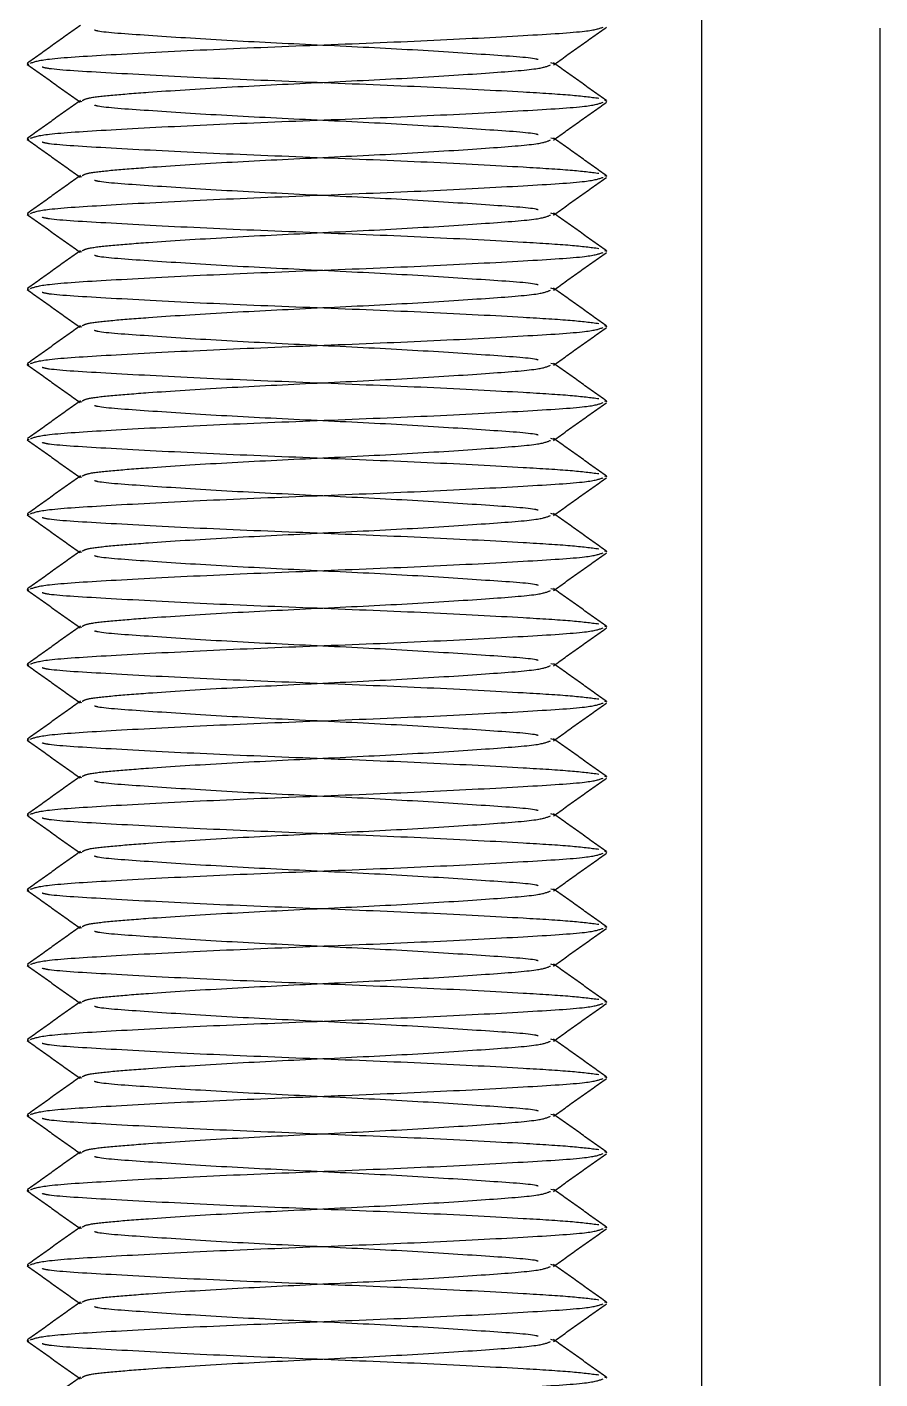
# Model space of a CAD drawing. Header units: metres. Extents: x 0 to 63075, y 0 to 44550.
# Drawn here: x 14620.16 to 14642.89, y 24771.81 to 24807.82 of the extents above; entities that cross this region are included whole.
import ezdxf

# ---------------------------------------------------------------- set-up
doc = ezdxf.new("R2010")
doc.units = ezdxf.units.M
doc.header["$LTSCALE"] = 75
doc.linetypes.add('HIDDEN2', pattern=[4.7625, 3.175, -1.5875])
for name, color, linetype in [('SDM', 7, 'Continuous'), ('SL4', 4, 'Continuous'), ('ST1', 7, 'HIDDEN2')]:
    doc.layers.add(name, color=color, linetype=linetype)

# ---------------------------------------------------------------- blocks, each defined once
blk = doc.blocks.new('A$Ca53c419a')
at = {"layer": 'SL4'}
for p, q in [((378.194, 172.892), (86.437, 172.892)), ((378.019, 168.135), (91.194, 168.135))]:
    blk.add_line(p, q, dxfattribs=at)
at = {"layer": 'ST1'}
for p, q in [((343.056, 190.806), (343.069, 190.862)), ((345.056, 190.806), (345.069, 190.862)), ((347.056, 190.806), (347.069, 190.862)), ((349.056, 190.806), (349.069, 190.862)), ((351.056, 190.806), (351.069, 190.862)), ((353.056, 190.806), (353.069, 190.862)), ((355.056, 190.806), (355.069, 190.862)), ((357.056, 190.806), (357.069, 190.862)), ((359.056, 190.806), (359.069, 190.862)), ((361.056, 190.806), (361.069, 190.862)), ((363.056, 190.806), (363.069, 190.862)), ((365.056, 190.806), (365.069, 190.862)), ((367.056, 190.806), (367.069, 190.862)), ((369.056, 190.806), (369.069, 190.862)), ((371.056, 190.806), (371.069, 190.862)), ((373.056, 190.806), (373.069, 190.862)), ((375.056, 190.806), (375.069, 190.862)), ((377.056, 190.806), (377.069, 190.862)), ((342.055, 189.403), (342.069, 189.456)), ((344.055, 189.403), (344.069, 189.456)), ((346.055, 189.403), (346.069, 189.456)), ((348.055, 189.403), (348.069, 189.456)), ((350.055, 189.403), (350.069, 189.456)), ((352.055, 189.403), (352.069, 189.456)), ((354.055, 189.403), (354.069, 189.456)), ((356.055, 189.403), (356.069, 189.456)), ((358.055, 189.403), (358.069, 189.456)), ((360.055, 189.403), (360.069, 189.456)), ((362.055, 189.403), (362.069, 189.456)), ((364.055, 189.403), (364.069, 189.456)), ((366.055, 189.403), (366.069, 189.456)), ((368.055, 189.403), (368.069, 189.456)), ((370.055, 189.403), (370.069, 189.456)), ((372.055, 189.403), (372.069, 189.456)), ((374.055, 189.403), (374.069, 189.456)), ((376.055, 189.403), (376.069, 189.456)), ((343.069, 176.814), (343.092, 176.902)), ((345.069, 176.814), (345.092, 176.902)), ((347.069, 176.814), (347.092, 176.902)), ((349.069, 176.814), (349.092, 176.902)), ((351.069, 176.814), (351.092, 176.902)), ((353.069, 176.814), (353.092, 176.902)), ((355.069, 176.814), (355.092, 176.902)), ((357.069, 176.814), (357.092, 176.902)), ((359.069, 176.814), (359.092, 176.902)), ((361.069, 176.814), (361.092, 176.902)), ((363.069, 176.814), (363.092, 176.902)), ((365.069, 176.814), (365.092, 176.902)), ((367.069, 176.814), (367.092, 176.902)), ((369.069, 176.814), (369.092, 176.902)), ((371.069, 176.814), (371.092, 176.902)), ((373.069, 176.814), (373.092, 176.902)), ((375.069, 176.814), (375.092, 176.902)), ((377.069, 176.814), (377.092, 176.902)), ((342.069, 175.408), (342.09, 175.466)), ((344.069, 175.408), (344.09, 175.466)), ((346.069, 175.408), (346.09, 175.466)), ((348.069, 175.408), (348.09, 175.466)), ((350.069, 175.408), (350.09, 175.466)), ((352.069, 175.408), (352.09, 175.466)), ((354.069, 175.408), (354.09, 175.466)), ((356.069, 175.408), (356.09, 175.466)), ((358.069, 175.408), (358.09, 175.466)), ((360.069, 175.408), (360.09, 175.466)), ((362.069, 175.408), (362.09, 175.466)), ((364.069, 175.408), (364.09, 175.466)), ((366.069, 175.408), (366.09, 175.466)), ((368.069, 175.408), (368.09, 175.466)), ((370.069, 175.408), (370.09, 175.466)), ((372.069, 175.408), (372.09, 175.466)), ((374.069, 175.408), (374.09, 175.466)), ((376.069, 175.408), (376.09, 175.466)), ((381.194, 172.892), (86.437, 172.892))]:
    blk.add_line(p, q, dxfattribs=at)
for points, knots in [([(342.093, 189.439), (341.926, 189.674), (341.591, 190.144), (341.256, 190.614), (341.088, 190.849)], [0, 0, 0, 0, 0.4999079, 1, 1, 1, 1]), ([(343.056, 190.857), (342.889, 190.623), (342.555, 190.153), (342.221, 189.684), (342.053, 189.45)], [0, 0, 0, 0, 0.500033, 1, 1, 1, 1]), ([(344.093, 189.439), (343.926, 189.674), (343.591, 190.144), (343.256, 190.614), (343.088, 190.849)], [0, 0, 0, 0, 0.499908, 1, 1, 1, 1]), ([(345.056, 190.857), (344.889, 190.623), (344.555, 190.153), (344.221, 189.684), (344.053, 189.45)], [0, 0, 0, 0, 0.5000327, 1, 1, 1, 1]), ([(346.093, 189.439), (345.926, 189.674), (345.591, 190.144), (345.256, 190.614), (345.088, 190.849)], [0, 0, 0, 0, 0.499908, 1, 1, 1, 1]), ([(347.056, 190.857), (346.889, 190.623), (346.555, 190.153), (346.221, 189.684), (346.053, 189.45)], [0, 0, 0, 0, 0.500033, 1, 1, 1, 1]), ([(348.093, 189.439), (347.926, 189.674), (347.591, 190.144), (347.256, 190.614), (347.088, 190.849)], [0, 0, 0, 0, 0.499908, 1, 1, 1, 1]), ([(349.056, 190.857), (348.889, 190.623), (348.555, 190.153), (348.221, 189.684), (348.053, 189.45)], [0, 0, 0, 0, 0.500033, 1, 1, 1, 1]), ([(350.093, 189.439), (349.926, 189.674), (349.591, 190.144), (349.256, 190.614), (349.088, 190.849)], [0, 0, 0, 0, 0.499908, 1, 1, 1, 1]), ([(351.056, 190.857), (350.889, 190.623), (350.555, 190.153), (350.221, 189.684), (350.053, 189.45)], [0, 0, 0, 0, 0.5000327, 1, 1, 1, 1]), ([(352.093, 189.439), (351.926, 189.674), (351.591, 190.144), (351.256, 190.614), (351.088, 190.849)], [0, 0, 0, 0, 0.4999079, 1, 1, 1, 1]), ([(353.056, 190.857), (352.889, 190.623), (352.555, 190.153), (352.221, 189.684), (352.053, 189.45)], [0, 0, 0, 0, 0.500033, 1, 1, 1, 1]), ([(354.093, 189.439), (353.926, 189.674), (353.591, 190.144), (353.256, 190.614), (353.088, 190.849)], [0, 0, 0, 0, 0.499908, 1, 1, 1, 1]), ([(355.056, 190.857), (354.889, 190.623), (354.555, 190.153), (354.221, 189.684), (354.053, 189.45)], [0, 0, 0, 0, 0.5000327, 1, 1, 1, 1]), ([(356.093, 189.439), (355.926, 189.674), (355.591, 190.144), (355.256, 190.614), (355.088, 190.849)], [0, 0, 0, 0, 0.499908, 1, 1, 1, 1]), ([(357.056, 190.857), (356.889, 190.623), (356.555, 190.153), (356.221, 189.684), (356.053, 189.45)], [0, 0, 0, 0, 0.5000327, 1, 1, 1, 1]), ([(358.093, 189.439), (357.926, 189.674), (357.591, 190.144), (357.256, 190.614), (357.088, 190.849)], [0, 0, 0, 0, 0.499908, 1, 1, 1, 1]), ([(359.056, 190.857), (358.889, 190.623), (358.555, 190.153), (358.221, 189.684), (358.053, 189.45)], [0, 0, 0, 0, 0.500033, 1, 1, 1, 1]), ([(360.093, 189.439), (359.926, 189.674), (359.591, 190.144), (359.256, 190.614), (359.088, 190.849)], [0, 0, 0, 0, 0.499908, 1, 1, 1, 1]), ([(361.056, 190.857), (360.889, 190.623), (360.555, 190.153), (360.221, 189.684), (360.053, 189.45)], [0, 0, 0, 0, 0.500033, 1, 1, 1, 1]), ([(362.093, 189.439), (361.926, 189.674), (361.591, 190.144), (361.256, 190.614), (361.088, 190.849)], [0, 0, 0, 0, 0.499908, 1, 1, 1, 1]), ([(363.056, 190.857), (362.889, 190.623), (362.555, 190.153), (362.221, 189.684), (362.053, 189.45)], [0, 0, 0, 0, 0.5000327, 1, 1, 1, 1]), ([(364.093, 189.439), (363.926, 189.674), (363.591, 190.144), (363.256, 190.614), (363.088, 190.849)], [0, 0, 0, 0, 0.499908, 1, 1, 1, 1]), ([(365.056, 190.857), (364.889, 190.623), (364.555, 190.153), (364.221, 189.684), (364.053, 189.45)], [0, 0, 0, 0, 0.500033, 1, 1, 1, 1]), ([(366.093, 189.439), (365.926, 189.674), (365.591, 190.144), (365.256, 190.614), (365.088, 190.849)], [0, 0, 0, 0, 0.499908, 1, 1, 1, 1]), ([(367.056, 190.857), (366.889, 190.623), (366.555, 190.153), (366.221, 189.684), (366.053, 189.45)], [0, 0, 0, 0, 0.5000327, 1, 1, 1, 1]), ([(368.093, 189.439), (367.926, 189.674), (367.591, 190.144), (367.256, 190.614), (367.088, 190.849)], [0, 0, 0, 0, 0.499908, 1, 1, 1, 1]), ([(369.056, 190.857), (368.889, 190.623), (368.555, 190.153), (368.221, 189.684), (368.053, 189.45)], [0, 0, 0, 0, 0.500033, 1, 1, 1, 1]), ([(370.093, 189.439), (369.926, 189.674), (369.591, 190.144), (369.256, 190.614), (369.088, 190.849)], [0, 0, 0, 0, 0.499908, 1, 1, 1, 1]), ([(371.056, 190.857), (370.889, 190.623), (370.555, 190.153), (370.221, 189.684), (370.053, 189.45)], [0, 0, 0, 0, 0.5000327, 1, 1, 1, 1]), ([(372.093, 189.439), (371.926, 189.674), (371.591, 190.144), (371.256, 190.614), (371.088, 190.849)], [0, 0, 0, 0, 0.4999079, 1, 1, 1, 1]), ([(373.056, 190.857), (372.889, 190.623), (372.555, 190.153), (372.221, 189.684), (372.053, 189.45)], [0, 0, 0, 0, 0.5000327, 1, 1, 1, 1]), ([(374.093, 189.439), (373.926, 189.674), (373.591, 190.144), (373.256, 190.614), (373.088, 190.849)], [0, 0, 0, 0, 0.499908, 1, 1, 1, 1]), ([(375.056, 190.857), (374.889, 190.623), (374.555, 190.153), (374.221, 189.684), (374.053, 189.45)], [0, 0, 0, 0, 0.500033, 1, 1, 1, 1]), ([(376.093, 189.439), (375.926, 189.674), (375.591, 190.144), (375.256, 190.614), (375.088, 190.849)], [0, 0, 0, 0, 0.499908, 1, 1, 1, 1]), ([(377.056, 190.857), (376.889, 190.623), (376.555, 190.153), (376.221, 189.684), (376.053, 189.45)], [0, 0, 0, 0, 0.500033, 1, 1, 1, 1]), ([(378.093, 189.439), (377.926, 189.674), (377.591, 190.144), (377.256, 190.614), (377.088, 190.849)], [0, 0, 0, 0, 0.4999079, 1, 1, 1, 1]), ([(341.088, 190.771), (341.125, 190.666), (341.205, 190.439), (341.312, 188.718), (341.448, 186.178), (341.569, 183.135), (341.689, 180.092), (341.825, 177.553), (341.931, 175.843), (342.01, 175.618), (342.046, 175.515)], [0, 0, 0, 0, 0.111758, 0.239388, 0.372264, 0.501747, 0.63123, 0.764106, 0.891736, 1, 1, 1, 1]), ([(342.147, 175.625), (342.175, 175.844), (342.232, 176.282), (342.325, 177.786), (342.448, 180.095), (342.569, 183.132), (342.689, 186.186), (342.826, 188.687), (342.912, 190.206), (342.968, 190.411), (342.983, 190.463)], [0, 0, 0, 0, 0.103388, 0.206233, 0.357671, 0.505243, 0.652814, 0.804253, 0.949712, 1, 1, 1, 1]), ([(343.088, 190.771), (343.125, 190.666), (343.205, 190.439), (343.312, 188.718), (343.448, 186.178), (343.569, 183.135), (343.689, 180.092), (343.825, 177.553), (343.931, 175.843), (344.01, 175.618), (344.046, 175.515)], [0, 0, 0, 0, 0.111758, 0.239388, 0.372264, 0.501747, 0.63123, 0.764106, 0.891736, 1, 1, 1, 1]), ([(344.147, 175.625), (344.175, 175.844), (344.232, 176.282), (344.325, 177.786), (344.448, 180.095), (344.569, 183.132), (344.689, 186.186), (344.826, 188.687), (344.912, 190.206), (344.968, 190.411), (344.983, 190.463)], [0, 0, 0, 0, 0.103388, 0.206233, 0.357671, 0.505243, 0.652814, 0.804253, 0.949712, 1, 1, 1, 1]), ([(345.088, 190.771), (345.125, 190.666), (345.205, 190.439), (345.312, 188.718), (345.448, 186.178), (345.569, 183.135), (345.689, 180.092), (345.825, 177.553), (345.931, 175.843), (346.01, 175.618), (346.046, 175.515)], [0, 0, 0, 0, 0.111758, 0.239388, 0.372264, 0.501747, 0.63123, 0.764106, 0.891736, 1, 1, 1, 1]), ([(346.147, 175.625), (346.175, 175.844), (346.232, 176.282), (346.325, 177.786), (346.448, 180.095), (346.569, 183.132), (346.689, 186.186), (346.826, 188.687), (346.912, 190.206), (346.968, 190.411), (346.983, 190.463)], [0, 0, 0, 0, 0.1033882, 0.2062326, 0.357671, 0.5052426, 0.6528142, 0.8042526, 0.9497121, 1, 1, 1, 1]), ([(347.088, 190.771), (347.125, 190.666), (347.205, 190.439), (347.312, 188.718), (347.448, 186.178), (347.569, 183.135), (347.689, 180.092), (347.825, 177.553), (347.931, 175.843), (348.01, 175.618), (348.046, 175.515)], [0, 0, 0, 0, 0.111758, 0.239388, 0.372264, 0.501747, 0.63123, 0.764106, 0.891736, 1, 1, 1, 1]), ([(348.147, 175.625), (348.175, 175.844), (348.232, 176.282), (348.325, 177.786), (348.448, 180.095), (348.569, 183.132), (348.689, 186.186), (348.826, 188.687), (348.912, 190.206), (348.968, 190.411), (348.983, 190.463)], [0, 0, 0, 0, 0.103388, 0.206233, 0.357671, 0.505243, 0.652814, 0.804253, 0.949712, 1, 1, 1, 1]), ([(349.088, 190.771), (349.125, 190.666), (349.205, 190.439), (349.312, 188.718), (349.448, 186.178), (349.569, 183.135), (349.689, 180.092), (349.825, 177.553), (349.931, 175.843), (350.01, 175.618), (350.046, 175.515)], [0, 0, 0, 0, 0.111758, 0.239388, 0.372264, 0.501747, 0.63123, 0.764106, 0.891736, 1, 1, 1, 1]), ([(350.147, 175.625), (350.175, 175.844), (350.232, 176.282), (350.325, 177.786), (350.448, 180.095), (350.569, 183.132), (350.689, 186.186), (350.826, 188.687), (350.912, 190.206), (350.968, 190.411), (350.983, 190.463)], [0, 0, 0, 0, 0.103388, 0.206233, 0.357671, 0.505243, 0.652814, 0.804253, 0.949712, 1, 1, 1, 1]), ([(351.088, 190.771), (351.125, 190.666), (351.205, 190.439), (351.312, 188.718), (351.448, 186.178), (351.569, 183.135), (351.689, 180.092), (351.825, 177.553), (351.931, 175.843), (352.01, 175.618), (352.046, 175.515)], [0, 0, 0, 0, 0.111758, 0.239388, 0.372264, 0.501747, 0.63123, 0.764106, 0.891736, 1, 1, 1, 1]), ([(352.147, 175.625), (352.175, 175.844), (352.232, 176.282), (352.325, 177.786), (352.448, 180.095), (352.569, 183.132), (352.689, 186.186), (352.826, 188.687), (352.912, 190.206), (352.968, 190.411), (352.983, 190.463)], [0, 0, 0, 0, 0.103388, 0.206233, 0.357671, 0.505243, 0.652814, 0.804253, 0.949712, 1, 1, 1, 1]), ([(353.088, 190.771), (353.125, 190.666), (353.205, 190.439), (353.312, 188.718), (353.448, 186.178), (353.569, 183.135), (353.689, 180.092), (353.825, 177.553), (353.931, 175.843), (354.01, 175.618), (354.046, 175.515)], [0, 0, 0, 0, 0.111758, 0.239388, 0.372264, 0.501747, 0.63123, 0.764106, 0.891736, 1, 1, 1, 1]), ([(354.147, 175.625), (354.175, 175.844), (354.232, 176.282), (354.325, 177.786), (354.448, 180.095), (354.569, 183.132), (354.689, 186.186), (354.826, 188.687), (354.912, 190.206), (354.968, 190.411), (354.983, 190.463)], [0, 0, 0, 0, 0.1033882, 0.2062326, 0.357671, 0.5052426, 0.6528142, 0.8042526, 0.9497121, 1, 1, 1, 1]), ([(355.088, 190.771), (355.125, 190.666), (355.205, 190.439), (355.312, 188.718), (355.448, 186.178), (355.569, 183.135), (355.689, 180.092), (355.825, 177.553), (355.931, 175.843), (356.01, 175.618), (356.046, 175.515)], [0, 0, 0, 0, 0.111758, 0.239388, 0.372264, 0.501747, 0.63123, 0.764106, 0.891736, 1, 1, 1, 1]), ([(356.147, 175.625), (356.175, 175.844), (356.232, 176.282), (356.325, 177.786), (356.448, 180.095), (356.569, 183.132), (356.689, 186.186), (356.826, 188.687), (356.912, 190.206), (356.968, 190.411), (356.983, 190.463)], [0, 0, 0, 0, 0.103388, 0.206233, 0.357671, 0.505243, 0.652814, 0.804253, 0.949712, 1, 1, 1, 1]), ([(357.088, 190.771), (357.125, 190.666), (357.205, 190.439), (357.312, 188.718), (357.448, 186.178), (357.569, 183.135), (357.689, 180.092), (357.825, 177.553), (357.931, 175.843), (358.01, 175.618), (358.046, 175.515)], [0, 0, 0, 0, 0.111758, 0.239388, 0.372264, 0.501747, 0.63123, 0.764106, 0.891736, 1, 1, 1, 1]), ([(358.147, 175.625), (358.175, 175.844), (358.232, 176.282), (358.325, 177.786), (358.448, 180.095), (358.569, 183.132), (358.689, 186.186), (358.826, 188.687), (358.912, 190.206), (358.968, 190.411), (358.983, 190.463)], [0, 0, 0, 0, 0.103388, 0.206233, 0.357671, 0.505243, 0.652814, 0.804253, 0.949712, 1, 1, 1, 1]), ([(359.088, 190.771), (359.125, 190.666), (359.205, 190.439), (359.312, 188.718), (359.448, 186.178), (359.569, 183.135), (359.689, 180.092), (359.825, 177.553), (359.931, 175.843), (360.01, 175.618), (360.046, 175.515)], [0, 0, 0, 0, 0.111758, 0.239388, 0.372264, 0.501747, 0.63123, 0.764106, 0.891736, 1, 1, 1, 1]), ([(360.147, 175.625), (360.175, 175.844), (360.232, 176.282), (360.325, 177.786), (360.448, 180.095), (360.569, 183.132), (360.689, 186.186), (360.826, 188.687), (360.912, 190.206), (360.968, 190.411), (360.983, 190.463)], [0, 0, 0, 0, 0.103388, 0.206233, 0.357671, 0.505243, 0.652814, 0.804253, 0.949712, 1, 1, 1, 1]), ([(361.088, 190.771), (361.125, 190.666), (361.205, 190.439), (361.312, 188.718), (361.448, 186.178), (361.569, 183.135), (361.689, 180.092), (361.825, 177.553), (361.931, 175.843), (362.01, 175.618), (362.046, 175.515)], [0, 0, 0, 0, 0.111758, 0.239388, 0.372264, 0.501747, 0.63123, 0.764106, 0.891736, 1, 1, 1, 1]), ([(362.147, 175.625), (362.175, 175.844), (362.232, 176.282), (362.325, 177.786), (362.448, 180.095), (362.569, 183.132), (362.689, 186.186), (362.826, 188.687), (362.912, 190.206), (362.968, 190.411), (362.983, 190.463)], [0, 0, 0, 0, 0.1033882, 0.2062326, 0.357671, 0.5052426, 0.6528142, 0.8042526, 0.9497121, 1, 1, 1, 1]), ([(363.088, 190.771), (363.125, 190.666), (363.205, 190.439), (363.312, 188.718), (363.448, 186.178), (363.569, 183.135), (363.689, 180.092), (363.825, 177.553), (363.931, 175.843), (364.01, 175.618), (364.046, 175.515)], [0, 0, 0, 0, 0.111758, 0.239388, 0.372264, 0.501747, 0.63123, 0.764106, 0.891736, 1, 1, 1, 1]), ([(364.147, 175.625), (364.175, 175.844), (364.232, 176.282), (364.325, 177.786), (364.448, 180.095), (364.569, 183.132), (364.689, 186.186), (364.826, 188.687), (364.912, 190.206), (364.968, 190.411), (364.983, 190.463)], [0, 0, 0, 0, 0.103388, 0.206233, 0.357671, 0.505243, 0.652814, 0.804253, 0.949712, 1, 1, 1, 1]), ([(365.088, 190.771), (365.125, 190.666), (365.205, 190.439), (365.312, 188.718), (365.448, 186.178), (365.569, 183.135), (365.689, 180.092), (365.825, 177.553), (365.931, 175.843), (366.01, 175.618), (366.046, 175.515)], [0, 0, 0, 0, 0.111758, 0.239388, 0.372264, 0.501747, 0.63123, 0.764106, 0.891736, 1, 1, 1, 1]), ([(366.147, 175.625), (366.175, 175.844), (366.232, 176.282), (366.325, 177.786), (366.448, 180.095), (366.569, 183.132), (366.689, 186.186), (366.826, 188.687), (366.912, 190.206), (366.968, 190.411), (366.983, 190.463)], [0, 0, 0, 0, 0.1033882, 0.2062326, 0.357671, 0.5052426, 0.6528142, 0.8042526, 0.9497121, 1, 1, 1, 1]), ([(367.088, 190.771), (367.125, 190.666), (367.205, 190.439), (367.312, 188.718), (367.448, 186.178), (367.569, 183.135), (367.689, 180.092), (367.825, 177.553), (367.931, 175.843), (368.01, 175.618), (368.046, 175.515)], [0, 0, 0, 0, 0.111758, 0.239388, 0.372264, 0.501747, 0.63123, 0.764106, 0.891736, 1, 1, 1, 1]), ([(368.147, 175.625), (368.175, 175.844), (368.232, 176.282), (368.325, 177.786), (368.448, 180.095), (368.569, 183.132), (368.689, 186.186), (368.826, 188.687), (368.912, 190.206), (368.968, 190.411), (368.983, 190.463)], [0, 0, 0, 0, 0.103388, 0.206233, 0.357671, 0.505243, 0.652814, 0.804253, 0.949712, 1, 1, 1, 1]), ([(369.088, 190.771), (369.125, 190.666), (369.205, 190.439), (369.312, 188.718), (369.448, 186.178), (369.569, 183.135), (369.689, 180.092), (369.825, 177.553), (369.931, 175.843), (370.01, 175.618), (370.046, 175.515)], [0, 0, 0, 0, 0.111758, 0.239388, 0.372264, 0.501747, 0.63123, 0.764106, 0.891736, 1, 1, 1, 1]), ([(370.147, 175.625), (370.175, 175.844), (370.232, 176.282), (370.325, 177.786), (370.448, 180.095), (370.569, 183.132), (370.689, 186.186), (370.826, 188.687), (370.912, 190.206), (370.968, 190.411), (370.983, 190.463)], [0, 0, 0, 0, 0.1033882, 0.2062326, 0.357671, 0.5052426, 0.6528142, 0.8042526, 0.9497121, 1, 1, 1, 1]), ([(371.088, 190.771), (371.125, 190.666), (371.205, 190.439), (371.312, 188.718), (371.448, 186.178), (371.569, 183.135), (371.689, 180.092), (371.825, 177.553), (371.931, 175.843), (372.01, 175.618), (372.046, 175.515)], [0, 0, 0, 0, 0.111758, 0.239388, 0.372264, 0.501747, 0.63123, 0.764106, 0.891736, 1, 1, 1, 1]), ([(372.147, 175.625), (372.175, 175.844), (372.232, 176.282), (372.325, 177.786), (372.448, 180.095), (372.569, 183.132), (372.689, 186.186), (372.826, 188.687), (372.912, 190.206), (372.968, 190.411), (372.983, 190.463)], [0, 0, 0, 0, 0.103388, 0.206233, 0.357671, 0.505243, 0.652814, 0.804253, 0.949712, 1, 1, 1, 1]), ([(373.088, 190.771), (373.125, 190.666), (373.205, 190.439), (373.312, 188.718), (373.448, 186.178), (373.569, 183.135), (373.689, 180.092), (373.825, 177.553), (373.931, 175.843), (374.01, 175.618), (374.046, 175.515)], [0, 0, 0, 0, 0.111758, 0.239388, 0.372264, 0.501747, 0.63123, 0.764106, 0.891736, 1, 1, 1, 1]), ([(374.147, 175.625), (374.175, 175.844), (374.232, 176.282), (374.325, 177.786), (374.448, 180.095), (374.569, 183.132), (374.689, 186.186), (374.826, 188.687), (374.912, 190.206), (374.968, 190.411), (374.983, 190.463)], [0, 0, 0, 0, 0.103388, 0.206233, 0.357671, 0.505243, 0.652814, 0.804253, 0.949712, 1, 1, 1, 1]), ([(375.088, 190.771), (375.125, 190.666), (375.205, 190.439), (375.312, 188.718), (375.448, 186.178), (375.569, 183.135), (375.689, 180.092), (375.825, 177.553), (375.931, 175.843), (376.01, 175.618), (376.046, 175.515)], [0, 0, 0, 0, 0.111758, 0.239388, 0.372264, 0.501747, 0.63123, 0.764106, 0.891736, 1, 1, 1, 1]), ([(376.147, 175.625), (376.175, 175.844), (376.232, 176.282), (376.325, 177.786), (376.448, 180.095), (376.569, 183.132), (376.689, 186.186), (376.826, 188.687), (376.912, 190.206), (376.968, 190.411), (376.983, 190.463)], [0, 0, 0, 0, 0.103388, 0.206233, 0.357671, 0.505243, 0.652814, 0.804253, 0.949712, 1, 1, 1, 1]), ([(377.088, 190.771), (377.125, 190.666), (377.205, 190.439), (377.312, 188.718), (377.448, 186.178), (377.569, 183.135), (377.689, 180.092), (377.825, 177.553), (377.931, 175.843), (378.01, 175.618), (378.046, 175.515)], [0, 0, 0, 0, 0.111758, 0.239388, 0.372264, 0.501747, 0.63123, 0.764106, 0.891736, 1, 1, 1, 1]), ([(342.092, 189.391), (342.116, 189.35), (342.168, 189.262), (342.238, 188.621), (342.328, 187.48), (342.448, 185.618), (342.569, 183.137), (342.689, 180.645), (342.825, 178.57), (342.93, 177.181), (343.007, 176.998), (343.042, 176.915)], [0, 0, 0, 0, 0.072607, 0.155069, 0.237884, 0.371691, 0.502076, 0.632461, 0.766268, 0.894784, 1, 1, 1, 1]), ([(344.092, 189.391), (344.116, 189.35), (344.168, 189.262), (344.238, 188.621), (344.328, 187.48), (344.448, 185.618), (344.569, 183.137), (344.689, 180.645), (344.825, 178.57), (344.93, 177.181), (345.007, 176.998), (345.042, 176.915)], [0, 0, 0, 0, 0.072607, 0.155069, 0.237884, 0.371691, 0.502076, 0.632461, 0.766268, 0.894784, 1, 1, 1, 1]), ([(346.092, 189.391), (346.116, 189.35), (346.168, 189.262), (346.238, 188.621), (346.328, 187.48), (346.448, 185.618), (346.569, 183.137), (346.689, 180.645), (346.825, 178.57), (346.93, 177.181), (347.007, 176.998), (347.042, 176.915)], [0, 0, 0, 0, 0.072607, 0.155069, 0.237884, 0.371691, 0.502076, 0.632461, 0.766268, 0.894784, 1, 1, 1, 1]), ([(348.092, 189.391), (348.116, 189.35), (348.168, 189.262), (348.238, 188.621), (348.328, 187.48), (348.448, 185.618), (348.569, 183.137), (348.689, 180.645), (348.825, 178.57), (348.93, 177.181), (349.007, 176.998), (349.042, 176.915)], [0, 0, 0, 0, 0.072607, 0.155069, 0.237884, 0.371691, 0.502076, 0.632461, 0.766268, 0.894784, 1, 1, 1, 1]), ([(350.092, 189.391), (350.116, 189.35), (350.168, 189.262), (350.238, 188.621), (350.328, 187.48), (350.448, 185.618), (350.569, 183.137), (350.689, 180.645), (350.825, 178.57), (350.93, 177.181), (351.007, 176.998), (351.042, 176.915)], [0, 0, 0, 0, 0.072607, 0.155069, 0.237884, 0.371691, 0.502076, 0.632461, 0.766268, 0.894784, 1, 1, 1, 1]), ([(352.092, 189.391), (352.116, 189.35), (352.168, 189.262), (352.238, 188.621), (352.328, 187.48), (352.448, 185.618), (352.569, 183.137), (352.689, 180.645), (352.825, 178.57), (352.93, 177.181), (353.007, 176.998), (353.042, 176.915)], [0, 0, 0, 0, 0.072607, 0.155069, 0.237884, 0.371691, 0.502076, 0.632461, 0.766268, 0.894784, 1, 1, 1, 1]), ([(354.092, 189.391), (354.116, 189.35), (354.168, 189.262), (354.238, 188.621), (354.328, 187.48), (354.448, 185.618), (354.569, 183.137), (354.689, 180.645), (354.825, 178.57), (354.93, 177.181), (355.007, 176.998), (355.042, 176.915)], [0, 0, 0, 0, 0.072607, 0.155069, 0.237884, 0.371691, 0.502076, 0.632461, 0.766268, 0.894784, 1, 1, 1, 1]), ([(356.092, 189.391), (356.116, 189.35), (356.168, 189.262), (356.238, 188.621), (356.328, 187.48), (356.448, 185.618), (356.569, 183.137), (356.689, 180.645), (356.825, 178.57), (356.93, 177.181), (357.007, 176.998), (357.042, 176.915)], [0, 0, 0, 0, 0.072607, 0.155069, 0.237884, 0.371691, 0.502076, 0.632461, 0.766268, 0.894784, 1, 1, 1, 1]), ([(358.092, 189.391), (358.116, 189.35), (358.168, 189.262), (358.238, 188.621), (358.328, 187.48), (358.448, 185.618), (358.569, 183.137), (358.689, 180.645), (358.825, 178.57), (358.93, 177.181), (359.007, 176.998), (359.042, 176.915)], [0, 0, 0, 0, 0.072607, 0.155069, 0.237884, 0.371691, 0.502076, 0.632461, 0.766268, 0.894784, 1, 1, 1, 1]), ([(360.092, 189.391), (360.116, 189.35), (360.168, 189.262), (360.238, 188.621), (360.328, 187.48), (360.448, 185.618), (360.569, 183.137), (360.689, 180.645), (360.825, 178.57), (360.93, 177.181), (361.007, 176.998), (361.042, 176.915)], [0, 0, 0, 0, 0.0726073, 0.1550688, 0.2378835, 0.371691, 0.5020758, 0.6324606, 0.7662681, 0.8947836, 1, 1, 1, 1]), ([(362.092, 189.391), (362.116, 189.35), (362.168, 189.262), (362.238, 188.621), (362.328, 187.48), (362.448, 185.618), (362.569, 183.137), (362.689, 180.645), (362.825, 178.57), (362.93, 177.181), (363.007, 176.998), (363.042, 176.915)], [0, 0, 0, 0, 0.072607, 0.155069, 0.237884, 0.371691, 0.502076, 0.632461, 0.766268, 0.894784, 1, 1, 1, 1]), ([(364.092, 189.391), (364.116, 189.35), (364.168, 189.262), (364.238, 188.621), (364.328, 187.48), (364.448, 185.618), (364.569, 183.137), (364.689, 180.645), (364.825, 178.57), (364.93, 177.181), (365.007, 176.998), (365.042, 176.915)], [0, 0, 0, 0, 0.072607, 0.155069, 0.237884, 0.371691, 0.502076, 0.632461, 0.766268, 0.894784, 1, 1, 1, 1]), ([(366.092, 189.391), (366.116, 189.35), (366.168, 189.262), (366.238, 188.621), (366.328, 187.48), (366.448, 185.618), (366.569, 183.137), (366.689, 180.645), (366.825, 178.57), (366.93, 177.181), (367.007, 176.998), (367.042, 176.915)], [0, 0, 0, 0, 0.072607, 0.155069, 0.237884, 0.371691, 0.502076, 0.632461, 0.766268, 0.894784, 1, 1, 1, 1]), ([(368.092, 189.391), (368.116, 189.35), (368.168, 189.262), (368.238, 188.621), (368.328, 187.48), (368.448, 185.618), (368.569, 183.137), (368.689, 180.645), (368.825, 178.57), (368.93, 177.181), (369.007, 176.998), (369.042, 176.915)], [0, 0, 0, 0, 0.0726073, 0.1550688, 0.2378835, 0.371691, 0.5020758, 0.6324606, 0.7662681, 0.8947836, 1, 1, 1, 1]), ([(370.092, 189.391), (370.116, 189.35), (370.168, 189.262), (370.238, 188.621), (370.328, 187.48), (370.448, 185.618), (370.569, 183.137), (370.689, 180.645), (370.825, 178.57), (370.93, 177.181), (371.007, 176.998), (371.042, 176.915)], [0, 0, 0, 0, 0.072607, 0.155069, 0.237884, 0.371691, 0.502076, 0.632461, 0.766268, 0.894784, 1, 1, 1, 1]), ([(372.092, 189.391), (372.116, 189.35), (372.168, 189.262), (372.238, 188.621), (372.328, 187.48), (372.448, 185.618), (372.569, 183.137), (372.689, 180.645), (372.825, 178.57), (372.93, 177.181), (373.007, 176.998), (373.042, 176.915)], [0, 0, 0, 0, 0.072607, 0.155069, 0.237884, 0.371691, 0.502076, 0.632461, 0.766268, 0.894784, 1, 1, 1, 1]), ([(374.092, 189.391), (374.116, 189.35), (374.168, 189.262), (374.238, 188.621), (374.328, 187.48), (374.448, 185.618), (374.569, 183.137), (374.689, 180.645), (374.825, 178.57), (374.93, 177.181), (375.007, 176.998), (375.042, 176.915)], [0, 0, 0, 0, 0.072607, 0.155069, 0.237884, 0.371691, 0.502076, 0.632461, 0.766268, 0.894784, 1, 1, 1, 1]), ([(376.092, 189.391), (376.116, 189.35), (376.168, 189.262), (376.238, 188.621), (376.328, 187.48), (376.448, 185.618), (376.569, 183.137), (376.689, 180.645), (376.825, 178.57), (376.93, 177.181), (377.007, 176.998), (377.042, 176.915)], [0, 0, 0, 0, 0.0726073, 0.1550688, 0.2378835, 0.371691, 0.5020758, 0.6324606, 0.7662681, 0.8947836, 1, 1, 1, 1]), ([(343.181, 177.241), (343.186, 177.26), (343.234, 177.422), (343.311, 178.611), (343.448, 180.635), (343.569, 183.135), (343.689, 185.633), (343.826, 187.666), (343.906, 188.873), (343.957, 189.036), (343.966, 189.064)], [0, 0, 0, 0, 0.020732, 0.175704, 0.337058, 0.494284, 0.651511, 0.812864, 0.967837, 1, 1, 1, 1]), ([(345.181, 177.241), (345.186, 177.26), (345.234, 177.422), (345.311, 178.611), (345.448, 180.635), (345.569, 183.135), (345.689, 185.633), (345.826, 187.666), (345.906, 188.873), (345.957, 189.036), (345.966, 189.064)], [0, 0, 0, 0, 0.020732, 0.175704, 0.337058, 0.494284, 0.651511, 0.812864, 0.967837, 1, 1, 1, 1]), ([(347.181, 177.241), (347.186, 177.26), (347.234, 177.422), (347.311, 178.611), (347.448, 180.635), (347.569, 183.135), (347.689, 185.633), (347.826, 187.666), (347.906, 188.873), (347.957, 189.036), (347.966, 189.064)], [0, 0, 0, 0, 0.020732, 0.175704, 0.337058, 0.494284, 0.651511, 0.812864, 0.967837, 1, 1, 1, 1]), ([(349.181, 177.241), (349.186, 177.26), (349.234, 177.422), (349.311, 178.611), (349.448, 180.635), (349.569, 183.135), (349.689, 185.633), (349.826, 187.666), (349.906, 188.873), (349.957, 189.036), (349.966, 189.064)], [0, 0, 0, 0, 0.020732, 0.175704, 0.337058, 0.494284, 0.651511, 0.812864, 0.967837, 1, 1, 1, 1]), ([(351.181, 177.241), (351.186, 177.26), (351.234, 177.422), (351.311, 178.611), (351.448, 180.635), (351.569, 183.135), (351.689, 185.633), (351.826, 187.666), (351.906, 188.873), (351.957, 189.036), (351.966, 189.064)], [0, 0, 0, 0, 0.020732, 0.175704, 0.337058, 0.494284, 0.651511, 0.812864, 0.967837, 1, 1, 1, 1]), ([(353.181, 177.241), (353.186, 177.26), (353.234, 177.422), (353.311, 178.611), (353.448, 180.635), (353.569, 183.135), (353.689, 185.633), (353.826, 187.666), (353.906, 188.873), (353.957, 189.036), (353.966, 189.064)], [0, 0, 0, 0, 0.020732, 0.175704, 0.337058, 0.494284, 0.651511, 0.812864, 0.967837, 1, 1, 1, 1]), ([(355.181, 177.241), (355.186, 177.26), (355.234, 177.422), (355.311, 178.611), (355.448, 180.635), (355.569, 183.135), (355.689, 185.633), (355.826, 187.666), (355.906, 188.873), (355.957, 189.036), (355.966, 189.064)], [0, 0, 0, 0, 0.020732, 0.175704, 0.337058, 0.494284, 0.651511, 0.812864, 0.967837, 1, 1, 1, 1]), ([(357.181, 177.241), (357.186, 177.26), (357.234, 177.422), (357.311, 178.611), (357.448, 180.635), (357.569, 183.135), (357.689, 185.633), (357.826, 187.666), (357.906, 188.873), (357.957, 189.036), (357.966, 189.064)], [0, 0, 0, 0, 0.020732, 0.175704, 0.337058, 0.494284, 0.651511, 0.812864, 0.967837, 1, 1, 1, 1]), ([(359.181, 177.241), (359.186, 177.26), (359.234, 177.422), (359.311, 178.611), (359.448, 180.635), (359.569, 183.135), (359.689, 185.633), (359.826, 187.666), (359.906, 188.873), (359.957, 189.036), (359.966, 189.064)], [0, 0, 0, 0, 0.020732, 0.175704, 0.337058, 0.494284, 0.651511, 0.812864, 0.967837, 1, 1, 1, 1]), ([(361.181, 177.241), (361.186, 177.26), (361.234, 177.422), (361.311, 178.611), (361.448, 180.635), (361.569, 183.135), (361.689, 185.633), (361.826, 187.666), (361.906, 188.873), (361.957, 189.036), (361.966, 189.064)], [0, 0, 0, 0, 0.020732, 0.175704, 0.337058, 0.494284, 0.651511, 0.812864, 0.967837, 1, 1, 1, 1]), ([(363.181, 177.241), (363.186, 177.26), (363.234, 177.422), (363.311, 178.611), (363.448, 180.635), (363.569, 183.135), (363.689, 185.633), (363.826, 187.666), (363.906, 188.873), (363.957, 189.036), (363.966, 189.064)], [0, 0, 0, 0, 0.020732, 0.175704, 0.337058, 0.494284, 0.651511, 0.812864, 0.967837, 1, 1, 1, 1]), ([(365.181, 177.241), (365.186, 177.26), (365.234, 177.422), (365.311, 178.611), (365.448, 180.635), (365.569, 183.135), (365.689, 185.633), (365.826, 187.666), (365.906, 188.873), (365.957, 189.036), (365.966, 189.064)], [0, 0, 0, 0, 0.020732, 0.175704, 0.337058, 0.494284, 0.651511, 0.812864, 0.967837, 1, 1, 1, 1]), ([(367.181, 177.241), (367.186, 177.26), (367.234, 177.422), (367.311, 178.611), (367.448, 180.635), (367.569, 183.135), (367.689, 185.633), (367.826, 187.666), (367.906, 188.873), (367.957, 189.036), (367.966, 189.064)], [0, 0, 0, 0, 0.020732, 0.175704, 0.337058, 0.494284, 0.651511, 0.812864, 0.967837, 1, 1, 1, 1]), ([(369.181, 177.241), (369.186, 177.26), (369.234, 177.422), (369.311, 178.611), (369.448, 180.635), (369.569, 183.135), (369.689, 185.633), (369.826, 187.666), (369.906, 188.873), (369.957, 189.036), (369.966, 189.064)], [0, 0, 0, 0, 0.020732, 0.175704, 0.337058, 0.494284, 0.651511, 0.812864, 0.967837, 1, 1, 1, 1]), ([(371.181, 177.241), (371.186, 177.26), (371.234, 177.422), (371.311, 178.611), (371.448, 180.635), (371.569, 183.135), (371.689, 185.633), (371.826, 187.666), (371.906, 188.873), (371.957, 189.036), (371.966, 189.064)], [0, 0, 0, 0, 0.020732, 0.175704, 0.337058, 0.494284, 0.651511, 0.812864, 0.967837, 1, 1, 1, 1]), ([(373.181, 177.241), (373.186, 177.26), (373.234, 177.422), (373.311, 178.611), (373.448, 180.635), (373.569, 183.135), (373.689, 185.633), (373.826, 187.666), (373.906, 188.873), (373.957, 189.036), (373.966, 189.064)], [0, 0, 0, 0, 0.020732, 0.175704, 0.337058, 0.494284, 0.651511, 0.812864, 0.967837, 1, 1, 1, 1]), ([(375.181, 177.241), (375.186, 177.26), (375.234, 177.422), (375.311, 178.611), (375.448, 180.635), (375.569, 183.135), (375.689, 185.633), (375.826, 187.666), (375.906, 188.873), (375.957, 189.036), (375.966, 189.064)], [0, 0, 0, 0, 0.020732, 0.175704, 0.337058, 0.494284, 0.651511, 0.812864, 0.967837, 1, 1, 1, 1]), ([(377.181, 177.241), (377.186, 177.26), (377.234, 177.422), (377.311, 178.611), (377.448, 180.635), (377.569, 183.135), (377.689, 185.633), (377.826, 187.666), (377.906, 188.873), (377.957, 189.036), (377.966, 189.064)], [0, 0, 0, 0, 0.020732, 0.175704, 0.337058, 0.494284, 0.651511, 0.812864, 0.967837, 1, 1, 1, 1]), ([(342.09, 175.423), (342.257, 175.658), (342.591, 176.127), (342.926, 176.596), (343.093, 176.831)], [0, 0, 0, 0, 0.500042, 1, 1, 1, 1]), ([(343.041, 176.836), (343.208, 176.601), (343.543, 176.131), (343.878, 175.661), (344.045, 175.426)], [0, 0, 0, 0, 0.4999108, 1, 1, 1, 1]), ([(344.09, 175.423), (344.257, 175.658), (344.591, 176.127), (344.926, 176.596), (345.093, 176.831)], [0, 0, 0, 0, 0.500042, 1, 1, 1, 1]), ([(345.041, 176.836), (345.208, 176.601), (345.543, 176.131), (345.878, 175.661), (346.045, 175.426)], [0, 0, 0, 0, 0.499911, 1, 1, 1, 1]), ([(346.09, 175.423), (346.257, 175.658), (346.591, 176.127), (346.926, 176.596), (347.093, 176.831)], [0, 0, 0, 0, 0.5000417, 1, 1, 1, 1]), ([(347.041, 176.836), (347.208, 176.601), (347.543, 176.131), (347.878, 175.661), (348.045, 175.426)], [0, 0, 0, 0, 0.499911, 1, 1, 1, 1]), ([(348.09, 175.423), (348.257, 175.658), (348.591, 176.127), (348.926, 176.596), (349.093, 176.831)], [0, 0, 0, 0, 0.500042, 1, 1, 1, 1]), ([(349.041, 176.836), (349.208, 176.601), (349.543, 176.131), (349.878, 175.661), (350.045, 175.426)], [0, 0, 0, 0, 0.499911, 1, 1, 1, 1]), ([(350.09, 175.423), (350.257, 175.658), (350.591, 176.127), (350.926, 176.596), (351.093, 176.831)], [0, 0, 0, 0, 0.500042, 1, 1, 1, 1]), ([(351.041, 176.836), (351.208, 176.601), (351.543, 176.131), (351.878, 175.661), (352.045, 175.426)], [0, 0, 0, 0, 0.4999108, 1, 1, 1, 1]), ([(352.09, 175.423), (352.257, 175.658), (352.591, 176.127), (352.926, 176.596), (353.093, 176.831)], [0, 0, 0, 0, 0.500042, 1, 1, 1, 1]), ([(353.041, 176.836), (353.208, 176.601), (353.543, 176.131), (353.878, 175.661), (354.045, 175.426)], [0, 0, 0, 0, 0.499911, 1, 1, 1, 1]), ([(354.09, 175.423), (354.257, 175.658), (354.591, 176.127), (354.926, 176.596), (355.093, 176.831)], [0, 0, 0, 0, 0.500042, 1, 1, 1, 1]), ([(355.041, 176.836), (355.208, 176.601), (355.543, 176.131), (355.878, 175.661), (356.045, 175.426)], [0, 0, 0, 0, 0.499911, 1, 1, 1, 1]), ([(356.09, 175.423), (356.257, 175.658), (356.591, 176.127), (356.926, 176.596), (357.093, 176.831)], [0, 0, 0, 0, 0.500042, 1, 1, 1, 1]), ([(357.041, 176.836), (357.208, 176.601), (357.543, 176.131), (357.878, 175.661), (358.045, 175.426)], [0, 0, 0, 0, 0.499911, 1, 1, 1, 1]), ([(358.09, 175.423), (358.257, 175.658), (358.591, 176.127), (358.926, 176.596), (359.093, 176.831)], [0, 0, 0, 0, 0.500042, 1, 1, 1, 1]), ([(359.041, 176.836), (359.208, 176.601), (359.543, 176.131), (359.878, 175.661), (360.045, 175.426)], [0, 0, 0, 0, 0.4999108, 1, 1, 1, 1]), ([(360.09, 175.423), (360.257, 175.658), (360.591, 176.127), (360.926, 176.596), (361.093, 176.831)], [0, 0, 0, 0, 0.5000417, 1, 1, 1, 1]), ([(361.041, 176.836), (361.208, 176.601), (361.543, 176.131), (361.878, 175.661), (362.045, 175.426)], [0, 0, 0, 0, 0.499911, 1, 1, 1, 1]), ([(362.09, 175.423), (362.257, 175.658), (362.591, 176.127), (362.926, 176.596), (363.093, 176.831)], [0, 0, 0, 0, 0.500042, 1, 1, 1, 1]), ([(363.041, 176.836), (363.208, 176.601), (363.543, 176.131), (363.878, 175.661), (364.045, 175.426)], [0, 0, 0, 0, 0.499911, 1, 1, 1, 1]), ([(364.09, 175.423), (364.257, 175.658), (364.591, 176.127), (364.926, 176.596), (365.093, 176.831)], [0, 0, 0, 0, 0.500042, 1, 1, 1, 1]), ([(365.041, 176.836), (365.208, 176.601), (365.543, 176.131), (365.878, 175.661), (366.045, 175.426)], [0, 0, 0, 0, 0.499911, 1, 1, 1, 1]), ([(366.09, 175.423), (366.257, 175.658), (366.591, 176.127), (366.926, 176.596), (367.093, 176.831)], [0, 0, 0, 0, 0.500042, 1, 1, 1, 1]), ([(367.041, 176.836), (367.208, 176.601), (367.543, 176.131), (367.878, 175.661), (368.045, 175.426)], [0, 0, 0, 0, 0.4999108, 1, 1, 1, 1]), ([(368.09, 175.423), (368.257, 175.658), (368.591, 176.127), (368.926, 176.596), (369.093, 176.831)], [0, 0, 0, 0, 0.5000417, 1, 1, 1, 1]), ([(369.041, 176.836), (369.208, 176.601), (369.543, 176.131), (369.878, 175.661), (370.045, 175.426)], [0, 0, 0, 0, 0.4999108, 1, 1, 1, 1]), ([(370.09, 175.423), (370.257, 175.658), (370.591, 176.127), (370.926, 176.596), (371.093, 176.831)], [0, 0, 0, 0, 0.500042, 1, 1, 1, 1]), ([(371.041, 176.836), (371.208, 176.601), (371.543, 176.131), (371.878, 175.661), (372.045, 175.426)], [0, 0, 0, 0, 0.499911, 1, 1, 1, 1]), ([(372.09, 175.423), (372.257, 175.658), (372.591, 176.127), (372.926, 176.596), (373.093, 176.831)], [0, 0, 0, 0, 0.5000417, 1, 1, 1, 1]), ([(373.041, 176.836), (373.208, 176.601), (373.543, 176.131), (373.878, 175.661), (374.045, 175.426)], [0, 0, 0, 0, 0.499911, 1, 1, 1, 1]), ([(374.09, 175.423), (374.257, 175.658), (374.591, 176.127), (374.926, 176.596), (375.093, 176.831)], [0, 0, 0, 0, 0.500042, 1, 1, 1, 1]), ([(375.041, 176.836), (375.208, 176.601), (375.543, 176.131), (375.878, 175.661), (376.045, 175.426)], [0, 0, 0, 0, 0.4999108, 1, 1, 1, 1]), ([(376.09, 175.423), (376.257, 175.658), (376.591, 176.127), (376.926, 176.596), (377.093, 176.831)], [0, 0, 0, 0, 0.500042, 1, 1, 1, 1]), ([(377.041, 176.836), (377.208, 176.601), (377.543, 176.131), (377.878, 175.661), (378.045, 175.426)], [0, 0, 0, 0, 0.499911, 1, 1, 1, 1])]:
    blk.add_open_spline(points, degree=3, knots=knots, dxfattribs=at)

msp = doc.modelspace()

# ---------------------------------------------------------------- block references
at = {"layer": 'SDM', "rotation": 90}
msp.add_blockref('A$Ca53c419a', (14811.027, 24429.769), dxfattribs=at)

doc.saveas('drawing.dxf')
